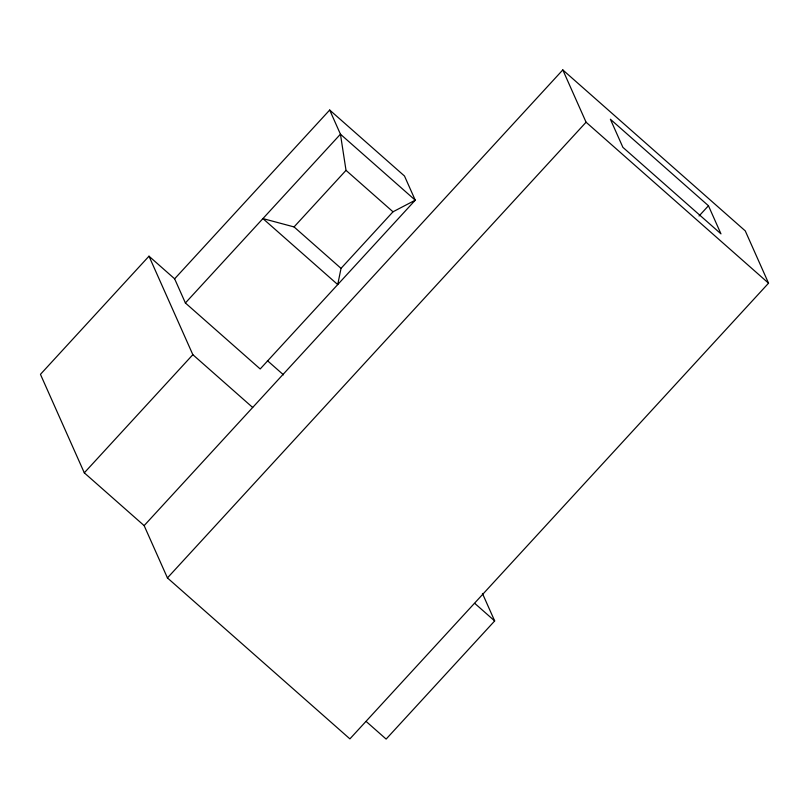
<?xml version="1.0" encoding="UTF-8"?>
<svg xmlns="http://www.w3.org/2000/svg" width="809" height="809" viewBox="0 0 809 809"><rect width="100%" height="100%" fill="white"/><g stroke="black" fill="none" stroke-linecap="round" stroke-linejoin="round"><path stroke-width="1.21" d="M341.034 268.366L337.727 284.576L262.925 218.592L294.051 226.924L341.034 268.366L393.002 211.796L415.25 200.187L404.49 176.018L329.688 110.034L174.633 278.812L185.392 302.981L260.195 368.965L415.25 200.187L340.447 134.203L329.688 110.034M174.633 278.812L148.987 256.19L40.45 374.345L84.298 472.83L144.144 525.617L167.433 577.919L349.903 738.88L768.55 283.18L745.261 230.878L562.801 69.918L144.144 525.617M185.392 302.981L340.447 134.203L346.019 170.355L393.002 211.796M294.051 226.924L346.019 170.355M84.298 472.83L192.845 354.686L148.987 256.19M167.433 577.919L586.08 122.22L562.801 69.918M699.057 215.983L708.451 205.749L610.38 119.236L622.89 147.349L720.971 233.862L708.451 205.749M482.437 593.452L494.673 620.938L386.136 739.082L366.295 721.577M586.08 122.22L768.55 283.18M267.415 360.662L283.504 374.85M192.845 354.686L252.681 407.473M474.832 603.433L494.673 620.938"/></g></svg>
